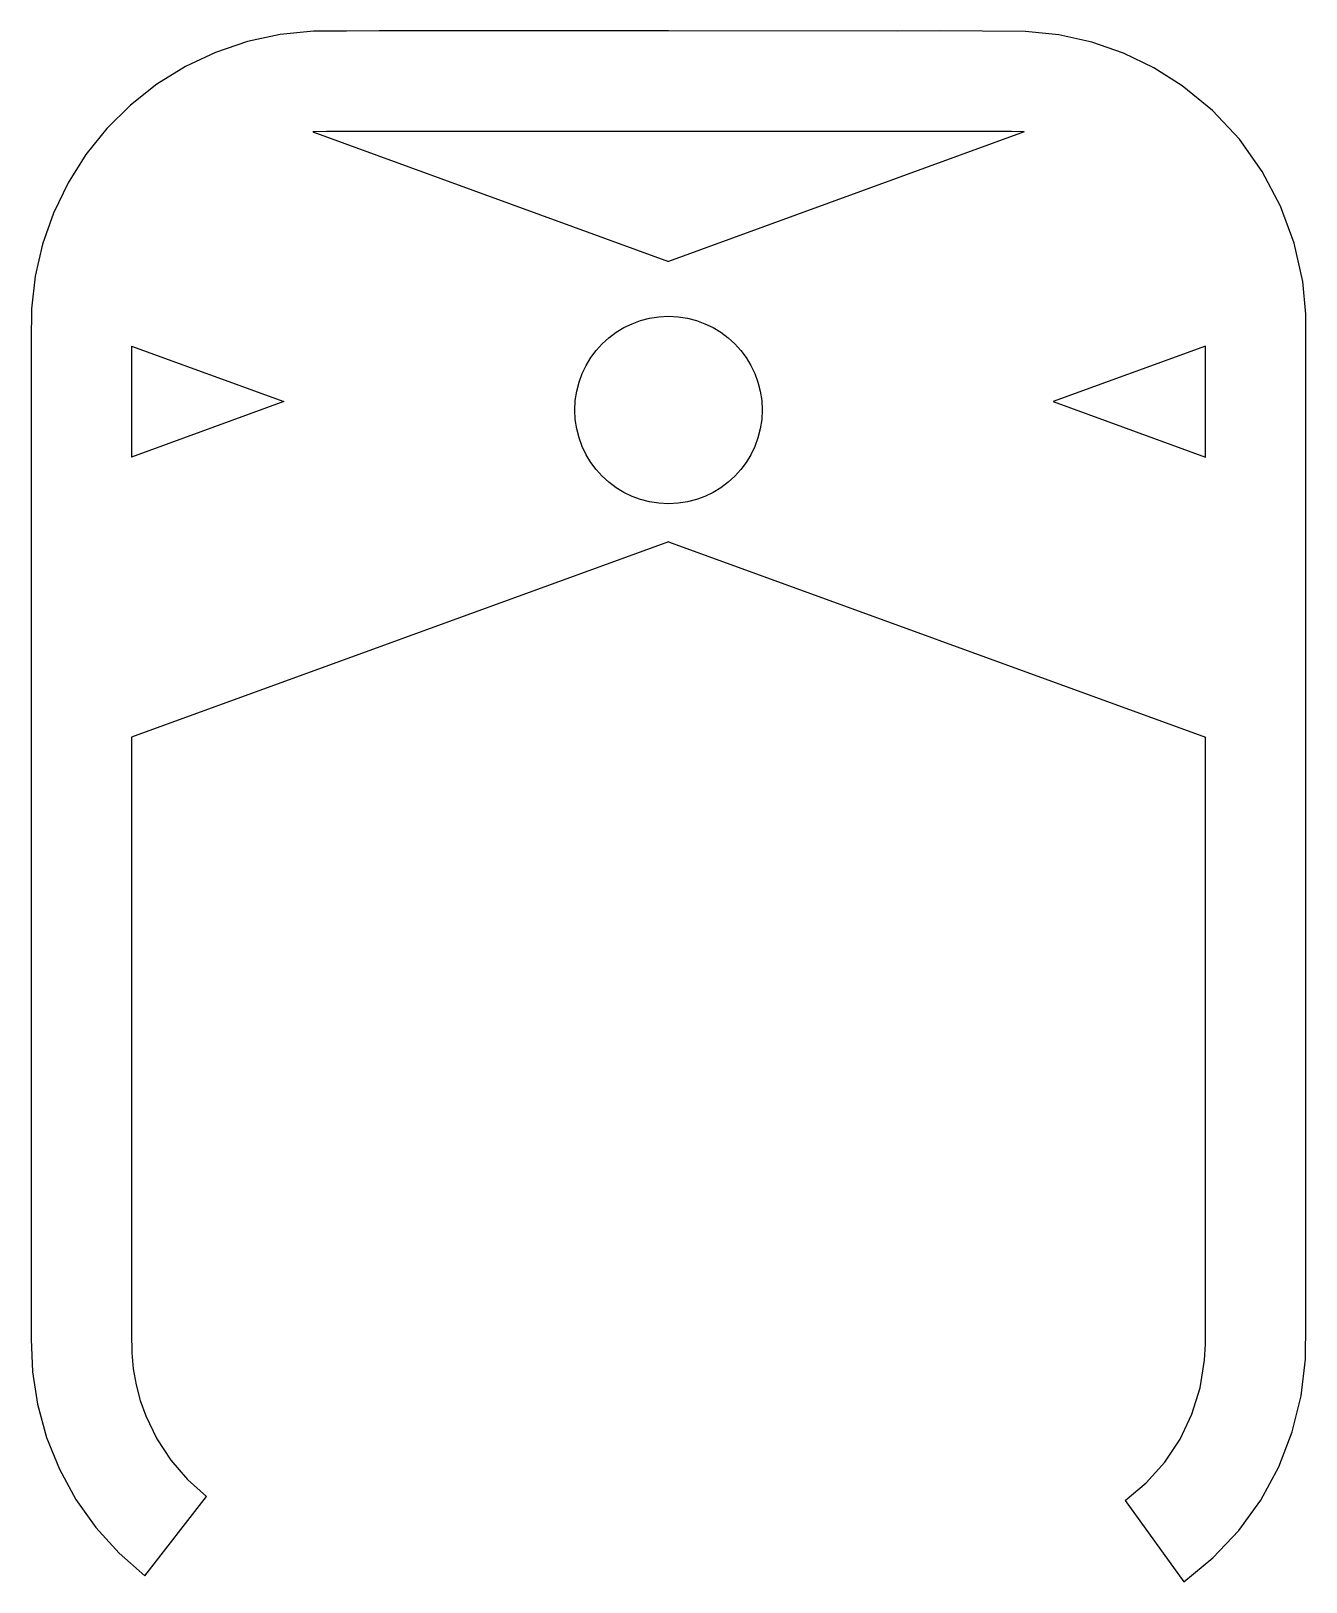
# Model space of a CAD drawing. Extents: x -56 to 56, y 1 to 137.
import ezdxf

# ---------------------------------------------------------------- set-up
doc = ezdxf.new("R2010")
doc.units = 0
doc.layers.get('0').update_dxf_attribs({"linetype": 'CONTINUOUS'})

msp = doc.modelspace()

# ---------------------------------------------------------------- linework, layer by layer
at = {"color": 7, "linetype": 'CONTINUOUS'}
for p, q in [((-31.14, 127.97), (0, 116.63)), ((31.14, 127.97), (0, 116.63)), ((-47, 109.22), (-33.68, 104.37)), ((-47, 109.22), (-47, 99.52)), ((47, 109.22), (33.68, 104.37)), ((47, 99.52), (47, 109.22)), ((-33.68, 104.37), (-47, 99.52)), ((33.68, 104.37), (47, 99.52)), ((0, 92.11), (-47, 75)), ((0, 92.11), (47, 75)), ((-45.84, 1.62), (-40.44, 8.56)), ((39.96, 8.21), (45.12, 1.08))]:
    msp.add_line(p, q, dxfattribs=at)
at = {"color": 7, "linetype": 'CONTINUOUS', "flags": 128}
for points in [[(0, 136.81), (-25.34, 136.81), (-28.19, 136.8), (-31.07, 136.78), (-33.99, 136.5), (-36.86, 135.88), (-39.64, 134.94), (-42.29, 133.69), (-44.79, 132.15), (-47.09, 130.33), (-49.17, 128.27), (-51, 125.99), (-52.56, 123.52), (-53.84, 120.88), (-54.79, 118.16), (-55.43, 115.36), (-55.76, 112.5), (-55.8, 109.67), (-55.8, 99.71), (-55.8, 89.76), (-55.8, 39.07), (-55.8, 36.28), (-55.8, 33.49), (-55.8, 30.7), (-55.8, 27.91), (-55.8, 25.13), (-55.8, 22.34), (-55.68, 19.48), (-55.24, 16.63), (-54.44, 13.73), (-53.31, 10.94), (-51.87, 8.29), (-50.12, 5.84), (-48.1, 3.6), (-45.84, 1.62)], [(45.12, 1.08), (47.66, 3.18), (49.92, 5.58), (51.84, 8.25), (53.41, 11.15), (54.6, 14.22), (55.38, 17.36), (55.76, 20.58), (55.8, 23.76), (55.8, 26.89), (55.8, 49.3), (55.8, 89.32), (55.8, 103.58), (55.8, 106.39), (55.8, 109.19), (55.78, 112.02), (55.51, 114.9), (54.76, 118.25), (53.58, 121.48), (51.97, 124.52), (49.98, 127.33), (47.63, 129.84), (44.97, 132.02), (42.48, 133.59), (39.83, 134.86), (37.05, 135.82), (34.18, 136.46), (31.25, 136.77), (27.48, 136.8), (23.74, 136.81), (20.01, 136.8), (0, 136.81)], [(0, 128.01), (-17.74, 128.01), (-19.49, 128.01), (-21.23, 128.01), (-22.97, 128.01), (-24.71, 128.01), (-26.46, 128.01), (-28.2, 128.01), (-29.94, 128.01), (-31.14, 127.97)], [(31.14, 127.97), (30.02, 128.01), (28.37, 128.01), (26.72, 128.01), (25.06, 128.01), (23.4, 128.01), (21.75, 128.01), (13.94, 128.01), (0, 128.01)], [(-47, 75), (-47, 67.13), (-47, 29.11), (-47, 27.02), (-47, 24.93), (-47, 22.84), (-46.98, 21.14), (-46.85, 19.73), (-46.6, 18.33), (-46.24, 16.95), (-45.76, 15.61), (-44.79, 13.6), (-43.56, 11.74), (-42.1, 10.05), (-40.44, 8.56)], [(39.96, 8.21), (41.82, 9.77), (43.44, 11.57), (44.78, 13.59), (45.82, 15.77), (46.55, 18.08), (46.93, 20.48), (47, 21.9), (47, 23.96), (47, 26.07), (47, 28.17), (47, 30.27), (47, 32.37), (47, 34.47), (47, 36.57), (47, 66.58), (47, 75)]]:
    msp.add_lwpolyline(points, dxfattribs=at)
at = {"color": 7, "linetype": 'CONTINUOUS'}
msp.add_circle((0, 103.64), 8.2, dxfattribs=at)

doc.saveas('drawing.dxf')
